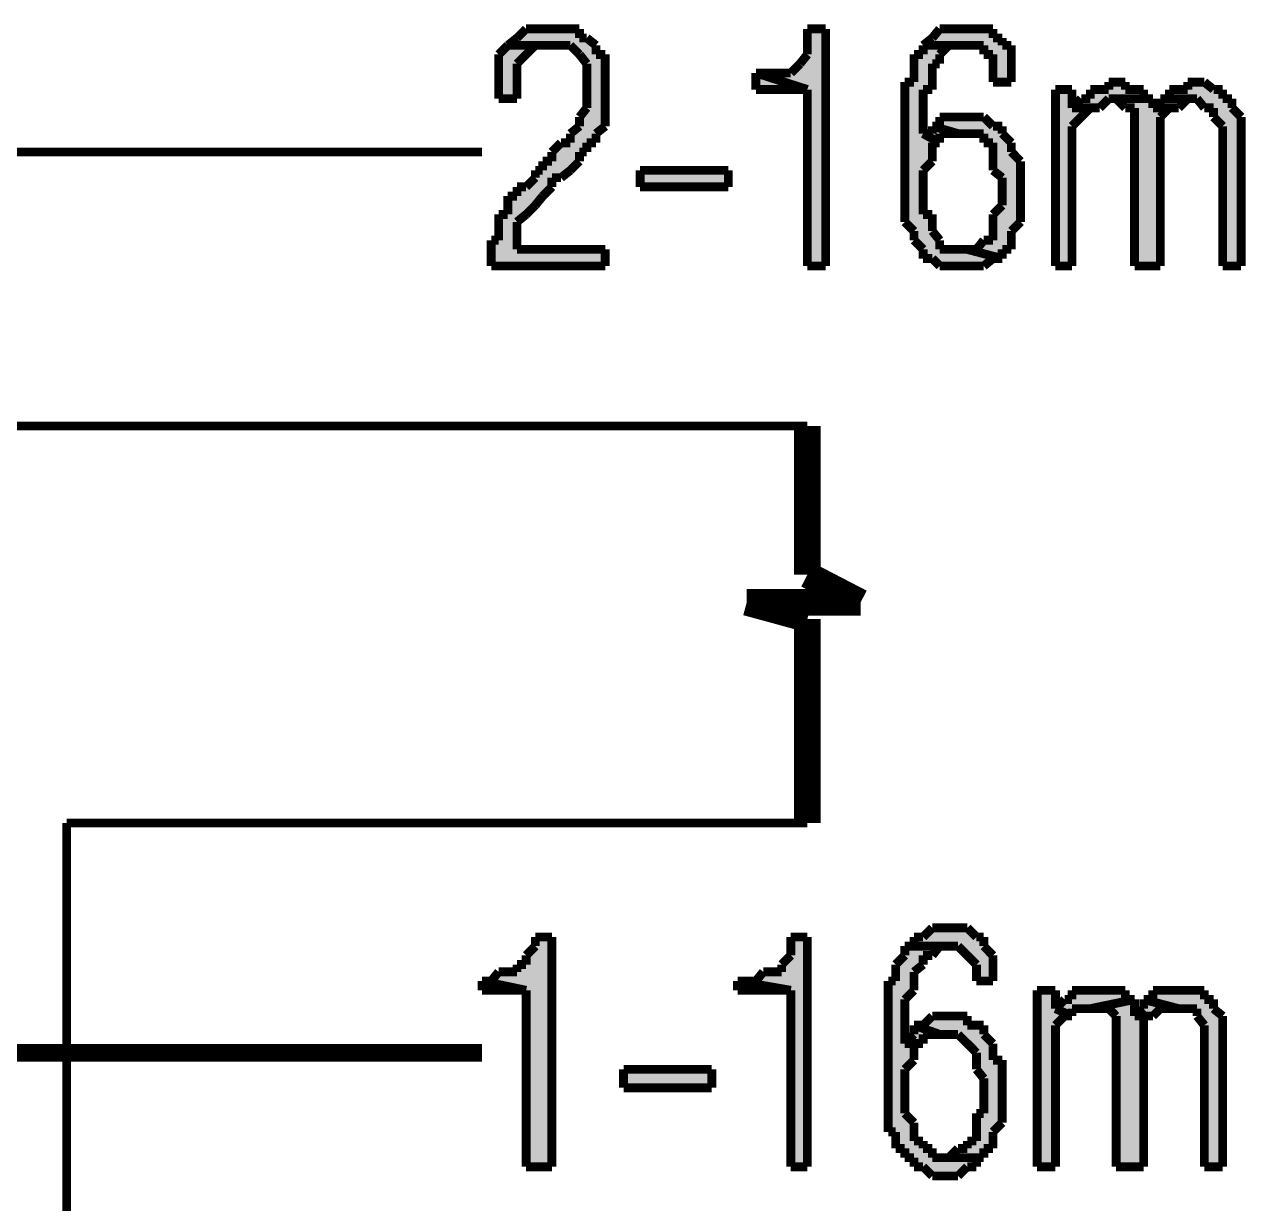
# Model space of a CAD drawing. Header units: millimetres. Extents: x 5 to 350, y 3 to 213.
# Drawn here: x 202.28 to 214, y 168.56 to 179.87 of the extents above; entities that cross this region are included whole.
import ezdxf

# ---------------------------------------------------------------- set-up
doc = ezdxf.new("R2010")
doc.units = ezdxf.units.MM
doc.layers.add('H', color=251, linetype='Continuous')
doc.layers.add('P', color=255, linetype='Continuous')

msp = doc.modelspace()

# ---------------------------------------------------------------- hatches: boundary and pattern name
at = {"layer": 'H', "linetype": 'Continuous'}
for points in [[(206.763, 177.553), (206.763, 177.8), (206.834, 177.8), (206.834, 178.047), (206.922, 178.047), (206.922, 178.223), (207.01, 178.223), (207.01, 178.312), (207.098, 178.312), (207.186, 178.4), (207.186, 178.47), (207.257, 178.47), (207.257, 178.558), (207.345, 178.558), (207.345, 178.647), (207.433, 178.735), (207.522, 178.735), (207.522, 178.823), (207.61, 178.894), (207.61, 178.982), (207.68, 179.07), (207.68, 179.493), (207.522, 179.67), (206.922, 179.67), (207.098, 179.828), (207.61, 179.828), (207.61, 179.74), (207.68, 179.74), (207.768, 179.67), (207.768, 179.582), (207.857, 179.582), (207.857, 178.894), (207.768, 178.823), (207.768, 178.735), (207.68, 178.735), (207.68, 178.647), (207.61, 178.647), (207.61, 178.558), (207.433, 178.4), (207.345, 178.4), (207.345, 178.312), (207.01, 177.976), (207.01, 177.712), (207.857, 177.712), (207.857, 177.553), (206.763, 177.553)], [(209.797, 177.553), (209.797, 179.246), (209.303, 179.405), (209.638, 179.405), (209.797, 179.582), (209.797, 179.828), (209.973, 179.828), (209.973, 177.553), (209.797, 177.553)], [(211.578, 179.317), (211.578, 179.582), (211.49, 179.582), (211.49, 179.67), (210.908, 179.67), (211.067, 179.828), (211.578, 179.828), (211.578, 179.74), (211.667, 179.74), (211.667, 179.67), (211.755, 179.67), (211.755, 179.317), (211.578, 179.317)], [(206.834, 179.158), (206.834, 179.582), (206.922, 179.67), (207.186, 179.67), (207.01, 179.493), (207.01, 179.158), (206.834, 179.158)], [(211.067, 177.553), (210.996, 177.624), (210.908, 177.624), (210.908, 177.712), (210.82, 177.8), (210.82, 177.888), (210.732, 177.976), (210.732, 179.317), (210.82, 179.317), (210.82, 179.582), (210.908, 179.582), (210.908, 179.67), (211.155, 179.67), (211.067, 179.582), (211.067, 179.493), (210.996, 179.493), (210.996, 179.246), (210.908, 179.246), (210.908, 178.823), (211.067, 178.735), (210.996, 178.735), (210.996, 178.558), (210.908, 178.47), (210.908, 178.047), (210.996, 178.047), (210.996, 177.888), (211.067, 177.8), (211.067, 177.712), (211.332, 177.712), (211.667, 177.624), (211.578, 177.624), (211.49, 177.553), (211.067, 177.553)], [(209.303, 179.246), (209.303, 179.405), (209.797, 179.246), (209.303, 179.246)], [(212.337, 179.07), (212.425, 179.158), (212.513, 179.158), (212.513, 179.246), (212.69, 179.246), (212.69, 179.317), (212.848, 179.317), (212.848, 179.246), (213.025, 179.246), (213.025, 179.158), (212.69, 179.158), (212.602, 179.07), (212.337, 179.07)], [(213.783, 177.553), (213.783, 178.894), (213.695, 178.982), (213.695, 179.07), (213.607, 179.07), (213.536, 179.158), (213.272, 179.158), (213.272, 179.246), (213.448, 179.246), (213.448, 179.317), (213.607, 179.317), (213.695, 179.246), (213.783, 179.246), (213.783, 179.158), (213.872, 179.158), (213.872, 179.07), (213.96, 178.982), (213.96, 177.553), (213.783, 177.553)], [(212.178, 177.553), (212.178, 179.246), (212.337, 179.246), (212.337, 179.07), (212.513, 179.07), (212.337, 178.894), (212.337, 177.553), (212.178, 177.553)], [(212.937, 177.553), (212.937, 179.07), (212.848, 179.07), (212.76, 179.158), (213.113, 179.158), (213.113, 179.07), (213.272, 179.07), (213.184, 178.982), (213.184, 177.553), (212.937, 177.553)], [(213.184, 179.07), (213.184, 179.158), (213.448, 179.158), (213.36, 179.07), (213.184, 179.07)], [(211.667, 177.624), (211.332, 177.712), (211.42, 177.712), (211.49, 177.8), (211.578, 177.8), (211.578, 178.047), (211.667, 178.135), (211.667, 178.4), (211.578, 178.47), (211.578, 178.735), (211.49, 178.735), (211.49, 178.823), (211.243, 178.823), (210.996, 178.894), (211.067, 178.894), (211.067, 178.982), (211.49, 178.982), (211.578, 178.894), (211.667, 178.894), (211.667, 178.823), (211.755, 178.735), (211.755, 178.647), (211.843, 178.558), (211.843, 177.976), (211.755, 177.888), (211.755, 177.712), (211.667, 177.712), (211.667, 177.624)], [(211.067, 178.735), (210.908, 178.823), (210.996, 178.823), (210.996, 178.894), (211.243, 178.823), (211.067, 178.823), (211.067, 178.735)], [(208.192, 178.312), (208.192, 178.47), (209.038, 178.47), (209.038, 178.312), (208.192, 178.312)], [(207.098, 168.91), (207.098, 170.603), (206.675, 170.692), (206.763, 170.692), (206.834, 170.78), (207.01, 170.78), (207.01, 170.85), (207.098, 170.85), (207.098, 170.938), (207.186, 171.027), (207.186, 171.115), (207.345, 171.115), (207.345, 168.91), (207.098, 168.91)], [(209.638, 168.91), (209.638, 170.603), (209.127, 170.692), (209.303, 170.692), (209.374, 170.78), (209.55, 170.78), (209.55, 170.85), (209.638, 170.938), (209.638, 171.115), (209.797, 171.115), (209.797, 168.91), (209.638, 168.91)], [(211.42, 170.692), (211.42, 170.85), (211.243, 171.027), (210.82, 171.027), (210.82, 171.115), (210.908, 171.115), (210.996, 171.203), (211.332, 171.203), (211.42, 171.115), (211.49, 171.115), (211.49, 171.027), (211.578, 170.938), (211.578, 170.692), (211.42, 170.692)], [(210.996, 168.822), (210.908, 168.91), (210.82, 168.91), (210.82, 168.998), (210.732, 168.998), (210.732, 169.086), (210.644, 169.086), (210.644, 169.245), (210.573, 169.245), (210.573, 170.692), (210.644, 170.692), (210.644, 170.85), (210.732, 170.938), (210.732, 171.027), (211.067, 171.027), (210.996, 170.938), (210.908, 170.938), (210.908, 170.85), (210.82, 170.78), (210.82, 170.603), (210.732, 170.515), (210.732, 170.092), (210.82, 170.092), (210.82, 169.933), (210.732, 169.845), (210.732, 169.422), (210.82, 169.333), (210.82, 169.157), (210.908, 169.157), (210.908, 169.086), (210.996, 169.086), (210.996, 168.998), (211.42, 168.998), (211.42, 168.91), (211.332, 168.91), (211.243, 168.822), (210.996, 168.822)], [(206.675, 170.603), (206.675, 170.692), (207.098, 170.603), (206.675, 170.603)], [(209.127, 170.603), (209.127, 170.692), (209.638, 170.603), (209.127, 170.603)], [(212.002, 168.91), (212.002, 170.603), (212.178, 170.603), (212.178, 170.427), (212.337, 170.356), (212.266, 170.356), (212.178, 170.268), (212.178, 168.91), (212.002, 168.91)], [(212.337, 170.356), (212.178, 170.427), (212.266, 170.515), (212.337, 170.515), (212.337, 170.603), (212.848, 170.603), (212.848, 170.515), (212.937, 170.515), (212.513, 170.427), (212.337, 170.427), (212.337, 170.356)], [(213.607, 168.91), (213.607, 170.268), (213.536, 170.356), (213.536, 170.427), (213.36, 170.427), (213.025, 170.515), (213.113, 170.515), (213.113, 170.603), (213.607, 170.603), (213.607, 170.515), (213.695, 170.515), (213.695, 170.427), (213.783, 170.356), (213.783, 168.91), (213.607, 168.91)], [(212.76, 168.91), (212.76, 170.356), (212.69, 170.427), (212.513, 170.427), (212.937, 170.515), (212.937, 170.356), (213.025, 170.356), (213.025, 168.91), (212.76, 168.91)], [(212.937, 170.356), (213.025, 170.427), (213.025, 170.515), (213.36, 170.427), (213.184, 170.427), (213.113, 170.356), (212.937, 170.356)], [(211.155, 168.998), (211.243, 169.086), (211.332, 169.086), (211.332, 169.157), (211.42, 169.157), (211.42, 169.422), (211.49, 169.422), (211.49, 169.757), (211.42, 169.845), (211.42, 170.004), (211.243, 170.18), (211.067, 170.18), (210.82, 170.268), (210.908, 170.268), (210.996, 170.356), (211.332, 170.356), (211.332, 170.268), (211.49, 170.268), (211.49, 170.18), (211.578, 170.092), (211.578, 169.933), (211.667, 169.933), (211.667, 169.333), (211.578, 169.245), (211.578, 169.086), (211.49, 169.086), (211.49, 168.998), (211.155, 168.998)], [(210.732, 170.092), (210.82, 170.18), (210.82, 170.268), (211.067, 170.18), (210.908, 170.18), (210.908, 170.092), (210.732, 170.092)], [(208.033, 169.668), (208.033, 169.845), (208.88, 169.845), (208.88, 169.668), (208.033, 169.668)]]:
    msp.add_hatch(color=256, dxfattribs=at).paths.add_polyline_path(points)

# ---------------------------------------------------------------- linework, layer by layer
at = {"layer": 'P'}
for points, const_width in [([(207.01, 179.74), (206.922, 179.67)], 0.085), ([(207.098, 179.828), (207.01, 179.74)], 0.085), ([(207.186, 179.828), (207.098, 179.828)], 0.085), ([(207.257, 179.828), (207.186, 179.828)], 0.085), ([(207.345, 179.828), (207.257, 179.828)], 0.085), ([(207.433, 179.828), (207.345, 179.828)], 0.085), ([(207.522, 179.828), (207.433, 179.828)], 0.085), ([(207.433, 179.828), (207.433, 179.828)], 0.085), ([(207.61, 179.828), (207.522, 179.828)], 0.085), ([(207.61, 179.74), (207.61, 179.828)], 0.085), ([(207.68, 179.74), (207.61, 179.74)], 0.085), ([(207.768, 179.67), (207.68, 179.74)], 0.085), ([(209.973, 179.828), (209.797, 179.828)], 0.085), ([(209.797, 179.828), (209.797, 179.74)], 0.085), ([(209.797, 179.74), (209.797, 179.67)], 0.085), ([(209.973, 177.553), (209.973, 179.828)], 0.085), ([(210.996, 179.74), (210.908, 179.67)], 0.085), ([(211.067, 179.828), (210.996, 179.74)], 0.085), ([(211.155, 179.828), (211.067, 179.828)], 0.085), ([(211.243, 179.828), (211.155, 179.828)], 0.085), ([(211.332, 179.828), (211.243, 179.828)], 0.085), ([(211.42, 179.828), (211.332, 179.828)], 0.085), ([(211.49, 179.828), (211.42, 179.828)], 0.085), ([(211.42, 179.828), (211.42, 179.828)], 0.085), ([(211.578, 179.828), (211.49, 179.828)], 0.085), ([(211.578, 179.74), (211.578, 179.828)], 0.085), ([(211.667, 179.74), (211.578, 179.74)], 0.085), ([(211.667, 179.67), (211.667, 179.74)], 0.085), ([(206.922, 179.67), (206.834, 179.582)], 0.085), ([(207.345, 179.67), (206.922, 179.67)], 0.085), ([(206.922, 179.67), (207.345, 179.67)], 0.085), ([(207.098, 179.582), (207.186, 179.67)], 0.085), ([(207.186, 179.67), (207.257, 179.67)], 0.085), ([(207.257, 179.67), (207.345, 179.67)], 0.085), ([(207.345, 179.67), (207.433, 179.67)], 0.085), ([(207.433, 179.67), (207.522, 179.67)], 0.085), ([(207.522, 179.67), (207.61, 179.582)], 0.085), ([(207.768, 179.582), (207.768, 179.67)], 0.085), ([(209.797, 179.67), (209.797, 179.582)], 0.085), ([(210.908, 179.67), (210.908, 179.582)], 0.085), ([(211.332, 179.67), (210.908, 179.67)], 0.085), ([(210.908, 179.67), (211.332, 179.67)], 0.085), ([(211.067, 179.582), (211.155, 179.67)], 0.085), ([(211.155, 179.67), (211.243, 179.67)], 0.085), ([(211.243, 179.67), (211.332, 179.67)], 0.085), ([(211.332, 179.67), (211.42, 179.67)], 0.085), ([(211.42, 179.67), (211.49, 179.67)], 0.085), ([(211.49, 179.67), (211.49, 179.582)], 0.085), ([(211.755, 179.67), (211.667, 179.67)], 0.085), ([(211.755, 179.582), (211.755, 179.67)], 0.085), ([(206.834, 179.582), (206.834, 179.493)], 0.085), ([(207.01, 179.493), (207.098, 179.582)], 0.085), ([(207.61, 179.582), (207.68, 179.493)], 0.085), ([(207.857, 179.582), (207.768, 179.582)], 0.085), ([(207.857, 179.493), (207.857, 179.582)], 0.085), ([(209.797, 179.582), (209.726, 179.493)], 0.085), ([(210.908, 179.582), (210.82, 179.582)], 0.085), ([(210.82, 179.582), (210.82, 179.493)], 0.085), ([(211.067, 179.493), (211.067, 179.582)], 0.085), ([(211.49, 179.582), (211.578, 179.582)], 0.085), ([(211.578, 179.582), (211.578, 179.493)], 0.085), ([(211.755, 179.493), (211.755, 179.582)], 0.085), ([(206.834, 179.493), (206.834, 179.405)], 0.085), ([(206.834, 179.405), (206.834, 179.317)], 0.085), ([(207.01, 179.405), (207.01, 179.493)], 0.085), ([(207.01, 179.317), (207.01, 179.405)], 0.085), ([(207.68, 179.493), (207.68, 179.405)], 0.085), ([(207.68, 179.405), (207.68, 179.317)], 0.085), ([(207.857, 179.405), (207.857, 179.493)], 0.085), ([(207.857, 179.317), (207.857, 179.405)], 0.085), ([(209.303, 179.405), (209.303, 179.246)], 0.085), ([(209.797, 179.246), (209.303, 179.405)], 0.085), ([(209.374, 179.405), (209.303, 179.405)], 0.085), ([(209.303, 179.405), (209.797, 179.246)], 0.085), ([(209.462, 179.405), (209.374, 179.405)], 0.085), ([(209.55, 179.405), (209.462, 179.405)], 0.085), ([(209.638, 179.405), (209.55, 179.405)], 0.085), ([(209.726, 179.493), (209.638, 179.405)], 0.085), ([(210.82, 179.493), (210.82, 179.405)], 0.085), ([(210.82, 179.405), (210.82, 179.317)], 0.085), ([(210.996, 179.405), (210.996, 179.493)], 0.085), ([(210.996, 179.493), (211.067, 179.493)], 0.085), ([(210.996, 179.317), (210.996, 179.405)], 0.085), ([(211.578, 179.493), (211.578, 179.405)], 0.085), ([(211.578, 179.405), (211.578, 179.317)], 0.085), ([(211.755, 179.405), (211.755, 179.493)], 0.085), ([(211.755, 179.317), (211.755, 179.405)], 0.085), ([(206.834, 179.317), (206.834, 179.246)], 0.085), ([(207.01, 179.246), (207.01, 179.317)], 0.085), ([(207.68, 179.317), (207.68, 179.246)], 0.085), ([(207.857, 179.246), (207.857, 179.317)], 0.085), ([(210.82, 179.317), (210.732, 179.317)], 0.085), ([(210.732, 179.317), (210.732, 179.246)], 0.085), ([(210.996, 179.246), (210.996, 179.317)], 0.085), ([(211.578, 179.317), (211.755, 179.317)], 0.085), ([(212.76, 179.317), (212.69, 179.317)], 0.085), ([(212.69, 179.317), (212.69, 179.246)], 0.085), ([(212.848, 179.317), (212.76, 179.317)], 0.085), ([(212.848, 179.246), (212.848, 179.317)], 0.085), ([(213.536, 179.317), (213.448, 179.317)], 0.085), ([(213.448, 179.317), (213.448, 179.246)], 0.085), ([(213.607, 179.317), (213.536, 179.317)], 0.085), ([(213.695, 179.246), (213.607, 179.317)], 0.085), ([(206.834, 179.246), (206.834, 179.158)], 0.085), ([(206.834, 179.158), (207.01, 179.158)], 0.085), ([(207.01, 179.158), (207.01, 179.246)], 0.085), ([(207.68, 179.246), (207.68, 179.158)], 0.085), ([(207.68, 179.158), (207.68, 179.07)], 0.085), ([(207.857, 179.158), (207.857, 179.246)], 0.085), ([(207.857, 179.07), (207.857, 179.158)], 0.085), ([(209.303, 179.246), (209.374, 179.246)], 0.085), ([(209.374, 179.246), (209.462, 179.246)], 0.085), ([(209.462, 179.246), (209.55, 179.246)], 0.085), ([(209.55, 179.246), (209.638, 179.246)], 0.085), ([(209.638, 179.246), (209.726, 179.246)], 0.085), ([(209.726, 179.246), (209.797, 179.246)], 0.085), ([(209.797, 179.246), (209.797, 177.553)], 0.085), ([(210.732, 179.246), (210.732, 179.158)], 0.085), ([(210.732, 179.158), (210.732, 179.07)], 0.085), ([(210.908, 179.158), (210.908, 179.246)], 0.085), ([(210.908, 179.246), (210.996, 179.246)], 0.085), ([(210.908, 179.07), (210.908, 179.158)], 0.085), ([(212.337, 179.246), (212.178, 179.246)], 0.085), ([(212.178, 179.246), (212.178, 177.553)], 0.085), ([(212.337, 179.07), (212.337, 179.246)], 0.085), ([(212.425, 179.158), (212.337, 179.07)], 0.085), ([(212.513, 179.158), (212.425, 179.158)], 0.085), ([(212.602, 179.246), (212.513, 179.246)], 0.085), ([(212.513, 179.246), (212.513, 179.158)], 0.085), ([(212.69, 179.246), (212.602, 179.246)], 0.085), ([(212.602, 179.07), (212.69, 179.158)], 0.085), ([(213.113, 179.158), (212.69, 179.158)], 0.085), ([(212.69, 179.158), (212.76, 179.158)], 0.085), ([(212.69, 179.158), (213.113, 179.158)], 0.085), ([(212.76, 179.158), (212.848, 179.07)], 0.085), ([(212.937, 179.246), (212.848, 179.246)], 0.085), ([(213.025, 179.246), (212.937, 179.246)], 0.085), ([(213.025, 179.158), (213.025, 179.246)], 0.085), ([(213.113, 179.158), (213.025, 179.158)], 0.085), ([(213.113, 179.07), (213.113, 179.158)], 0.085), ([(213.184, 179.158), (213.184, 179.07)], 0.085), ([(213.536, 179.158), (213.184, 179.158)], 0.085), ([(213.272, 179.158), (213.184, 179.158)], 0.085), ([(213.184, 179.158), (213.536, 179.158)], 0.085), ([(213.36, 179.246), (213.272, 179.246)], 0.085), ([(213.272, 179.246), (213.272, 179.158)], 0.085), ([(213.448, 179.246), (213.36, 179.246)], 0.085), ([(213.36, 179.07), (213.448, 179.158)], 0.085), ([(213.448, 179.158), (213.536, 179.158)], 0.085), ([(213.536, 179.158), (213.607, 179.07)], 0.085), ([(213.783, 179.246), (213.695, 179.246)], 0.085), ([(213.783, 179.158), (213.783, 179.246)], 0.085), ([(213.872, 179.158), (213.783, 179.158)], 0.085), ([(213.872, 179.07), (213.872, 179.158)], 0.085), ([(207.68, 179.07), (207.61, 178.982)], 0.085), ([(207.857, 178.982), (207.857, 179.07)], 0.085), ([(210.732, 179.07), (210.732, 178.982)], 0.085), ([(210.908, 178.982), (210.908, 179.07)], 0.085), ([(212.513, 179.07), (212.337, 179.07)], 0.085), ([(212.337, 179.07), (212.513, 179.07)], 0.085), ([(212.425, 178.982), (212.513, 179.07)], 0.085), ([(212.513, 179.07), (212.602, 179.07)], 0.085), ([(212.848, 179.07), (212.937, 179.07)], 0.085), ([(212.937, 179.07), (212.937, 178.982)], 0.085), ([(213.272, 179.07), (213.113, 179.07)], 0.085), ([(213.113, 179.07), (213.113, 179.07)], 0.085), ([(213.184, 179.07), (213.113, 179.07)], 0.085), ([(213.113, 179.07), (213.272, 179.07)], 0.085), ([(213.184, 178.982), (213.272, 179.07)], 0.085), ([(213.272, 179.07), (213.36, 179.07)], 0.085), ([(213.607, 179.07), (213.695, 179.07)], 0.085), ([(213.695, 179.07), (213.695, 178.982)], 0.085), ([(213.96, 178.982), (213.872, 179.07)], 0.085), ([(207.61, 178.982), (207.61, 178.894)], 0.085), ([(207.857, 178.894), (207.857, 178.982)], 0.085), ([(210.732, 178.982), (210.732, 178.894)], 0.085), ([(210.908, 178.894), (210.908, 178.982)], 0.085), ([(211.155, 178.982), (211.067, 178.982)], 0.085), ([(211.067, 178.982), (211.067, 178.894)], 0.085), ([(211.243, 178.982), (211.155, 178.982)], 0.085), ([(211.332, 178.982), (211.243, 178.982)], 0.085), ([(211.42, 178.982), (211.332, 178.982)], 0.085), ([(211.332, 178.982), (211.332, 178.982)], 0.085), ([(211.49, 178.982), (211.42, 178.982)], 0.085), ([(211.578, 178.894), (211.49, 178.982)], 0.085), ([(212.337, 178.894), (212.425, 178.982)], 0.085), ([(212.937, 178.982), (212.937, 178.894)], 0.085), ([(213.184, 178.894), (213.184, 178.982)], 0.085), ([(213.695, 178.982), (213.783, 178.894)], 0.085), ([(213.96, 178.894), (213.96, 178.982)], 0.085), ([(207.61, 178.894), (207.522, 178.823)], 0.085), ([(207.522, 178.823), (207.522, 178.735)], 0.085), ([(207.768, 178.823), (207.857, 178.894)], 0.085), ([(207.768, 178.735), (207.768, 178.823)], 0.085), ([(210.732, 178.894), (210.732, 178.823)], 0.085), ([(210.732, 178.823), (210.732, 178.735)], 0.085), ([(210.908, 178.823), (210.908, 178.894)], 0.085), ([(210.996, 178.823), (210.908, 178.823)], 0.085), ([(210.908, 178.823), (211.067, 178.735)], 0.085), ([(211.067, 178.735), (210.908, 178.823)], 0.085), ([(210.996, 178.894), (210.996, 178.823)], 0.085), ([(211.243, 178.823), (210.996, 178.894)], 0.085), ([(211.067, 178.894), (210.996, 178.894)], 0.085), ([(210.996, 178.894), (211.243, 178.823)], 0.085), ([(211.067, 178.735), (211.067, 178.823)], 0.085), ([(211.067, 178.823), (211.155, 178.823)], 0.085), ([(211.155, 178.823), (211.243, 178.823)], 0.085), ([(211.243, 178.823), (211.243, 178.823)], 0.085), ([(211.243, 178.823), (211.332, 178.823)], 0.085), ([(211.332, 178.823), (211.42, 178.823)], 0.085), ([(211.42, 178.823), (211.49, 178.823)], 0.085), ([(211.49, 178.823), (211.49, 178.735)], 0.085), ([(211.667, 178.894), (211.578, 178.894)], 0.085), ([(211.667, 178.823), (211.667, 178.894)], 0.085), ([(211.755, 178.735), (211.667, 178.823)], 0.085), ([(212.337, 178.823), (212.337, 178.894)], 0.085), ([(212.337, 177.553), (212.337, 178.823)], 0.085), ([(212.937, 178.894), (212.937, 178.823)], 0.085), ([(212.937, 178.823), (212.937, 178.735)], 0.085), ([(213.184, 178.823), (213.184, 178.894)], 0.085), ([(213.184, 177.553), (213.184, 178.823)], 0.085), ([(213.783, 178.894), (213.783, 178.823)], 0.085), ([(213.783, 178.823), (213.783, 178.735)], 0.085), ([(213.96, 178.823), (213.96, 178.894)], 0.085), ([(213.96, 178.735), (213.96, 178.823)], 0.085), ([(207.433, 178.735), (207.345, 178.647)], 0.085), ([(207.522, 178.735), (207.433, 178.735)], 0.085), ([(207.68, 178.647), (207.68, 178.735)], 0.085), ([(207.68, 178.735), (207.768, 178.735)], 0.085), ([(210.732, 178.735), (210.732, 178.647)], 0.085), ([(210.996, 178.647), (210.996, 178.735)], 0.085), ([(210.996, 178.735), (211.067, 178.735)], 0.085), ([(211.49, 178.735), (211.578, 178.735)], 0.085), ([(211.578, 178.735), (211.578, 178.647)], 0.085), ([(211.755, 178.647), (211.755, 178.735)], 0.085), ([(212.937, 178.735), (212.937, 177.553)], 0.085), ([(213.783, 178.735), (213.783, 177.553)], 0.085), ([(213.96, 177.553), (213.96, 178.735)], 0.085), ([(198.79, 178.647), (206.675, 178.647)], 0.085), ([(207.345, 178.647), (207.345, 178.558)], 0.085), ([(207.61, 178.558), (207.61, 178.647)], 0.085), ([(207.61, 178.647), (207.68, 178.647)], 0.085), ([(210.732, 178.647), (210.732, 178.558)], 0.085), ([(210.996, 178.558), (210.996, 178.647)], 0.085), ([(211.578, 178.647), (211.578, 178.558)], 0.085), ([(211.843, 178.558), (211.755, 178.647)], 0.085), ([(207.257, 178.47), (207.186, 178.47)], 0.085), ([(207.186, 178.47), (207.186, 178.4)], 0.085), ([(207.345, 178.558), (207.257, 178.558)], 0.085), ([(207.257, 178.558), (207.257, 178.47)], 0.085), ([(207.433, 178.4), (207.522, 178.47)], 0.085), ([(207.522, 178.47), (207.61, 178.558)], 0.085), ([(208.192, 178.312), (208.192, 178.47)], 0.085), ([(208.192, 178.47), (209.038, 178.47)], 0.085), ([(209.038, 178.47), (209.038, 178.312)], 0.085), ([(210.732, 178.558), (210.732, 178.47)], 0.085), ([(210.732, 178.47), (210.732, 178.4)], 0.085), ([(210.908, 178.47), (210.996, 178.558)], 0.085), ([(210.908, 178.4), (210.908, 178.47)], 0.085), ([(211.578, 178.558), (211.578, 178.47)], 0.085), ([(211.578, 178.47), (211.667, 178.4)], 0.085), ([(211.843, 178.47), (211.843, 178.558)], 0.085), ([(211.843, 178.4), (211.843, 178.47)], 0.085), ([(207.186, 178.4), (207.098, 178.312)], 0.085), ([(207.345, 178.312), (207.345, 178.4)], 0.085), ([(207.345, 178.4), (207.433, 178.4)], 0.085), ([(210.732, 178.4), (210.732, 178.312)], 0.085), ([(210.908, 178.312), (210.908, 178.4)], 0.085), ([(211.667, 178.4), (211.667, 178.312)], 0.085), ([(211.843, 178.312), (211.843, 178.4)], 0.085), ([(207.01, 178.223), (206.922, 178.223)], 0.085), ([(206.922, 178.223), (206.922, 178.135)], 0.085), ([(207.098, 178.312), (207.01, 178.312)], 0.085), ([(207.01, 178.312), (207.01, 178.223)], 0.085), ([(207.186, 178.135), (207.257, 178.223)], 0.085), ([(207.257, 178.223), (207.345, 178.312)], 0.085), ([(209.038, 178.312), (208.192, 178.312)], 0.085), ([(208.192, 178.312), (208.192, 178.312)], 0.085), ([(210.732, 178.312), (210.732, 178.223)], 0.085), ([(210.732, 178.223), (210.732, 178.135)], 0.085), ([(210.908, 178.223), (210.908, 178.312)], 0.085), ([(210.908, 178.135), (210.908, 178.223)], 0.085), ([(211.667, 178.312), (211.667, 178.223)], 0.085), ([(211.667, 178.223), (211.667, 178.135)], 0.085), ([(211.843, 178.223), (211.843, 178.312)], 0.085), ([(211.843, 178.135), (211.843, 178.223)], 0.085), ([(206.922, 178.135), (206.922, 178.047)], 0.085), ([(207.098, 178.047), (207.186, 178.135)], 0.085), ([(210.732, 178.135), (210.732, 178.047)], 0.085), ([(210.908, 178.047), (210.908, 178.135)], 0.085), ([(211.667, 178.135), (211.578, 178.047)], 0.085), ([(211.843, 178.047), (211.843, 178.135)], 0.085), ([(206.922, 178.047), (206.834, 178.047)], 0.085), ([(206.834, 178.047), (206.834, 177.976)], 0.085), ([(207.01, 177.976), (207.098, 178.047)], 0.085), ([(210.732, 178.047), (210.732, 177.976)], 0.085), ([(210.996, 178.047), (210.908, 178.047)], 0.085), ([(210.996, 177.976), (210.996, 178.047)], 0.085), ([(211.578, 178.047), (211.578, 177.976)], 0.085), ([(211.843, 177.976), (211.843, 178.047)], 0.085), ([(206.834, 177.976), (206.834, 177.888)], 0.085), ([(206.834, 177.888), (206.834, 177.8)], 0.085), ([(207.01, 177.888), (207.01, 177.976)], 0.085), ([(207.01, 177.8), (207.01, 177.888)], 0.085), ([(210.732, 177.976), (210.82, 177.888)], 0.085), ([(210.82, 177.888), (210.82, 177.8)], 0.085), ([(210.996, 177.888), (210.996, 177.976)], 0.085), ([(211.067, 177.8), (210.996, 177.888)], 0.085), ([(211.578, 177.976), (211.578, 177.888)], 0.085), ([(211.578, 177.888), (211.578, 177.8)], 0.085), ([(211.755, 177.888), (211.843, 177.976)], 0.085), ([(211.755, 177.8), (211.755, 177.888)], 0.085), ([(206.834, 177.8), (206.763, 177.8)], 0.085), ([(206.763, 177.8), (206.763, 177.712)], 0.085), ([(207.01, 177.712), (207.01, 177.8)], 0.085), ([(210.82, 177.8), (210.908, 177.712)], 0.085), ([(211.067, 177.712), (211.067, 177.8)], 0.085), ([(211.49, 177.8), (211.42, 177.712)], 0.085), ([(211.578, 177.8), (211.49, 177.8)], 0.085), ([(211.755, 177.712), (211.755, 177.8)], 0.085), ([(206.763, 177.712), (206.763, 177.624)], 0.085), ([(207.857, 177.712), (207.01, 177.712)], 0.085), ([(207.857, 177.553), (207.857, 177.712)], 0.085), ([(210.908, 177.712), (210.908, 177.624)], 0.085), ([(211.155, 177.712), (211.067, 177.712)], 0.085), ([(211.243, 177.712), (211.155, 177.712)], 0.085), ([(211.332, 177.712), (211.243, 177.712)], 0.085), ([(211.42, 177.712), (211.332, 177.712)], 0.085), ([(211.332, 177.712), (211.667, 177.624)], 0.085), ([(211.667, 177.624), (211.332, 177.712)], 0.085), ([(211.667, 177.624), (211.667, 177.712)], 0.085), ([(211.667, 177.712), (211.755, 177.712)], 0.085), ([(206.763, 177.624), (206.763, 177.553)], 0.085), ([(206.763, 177.553), (207.857, 177.553)], 0.085), ([(209.797, 177.553), (209.973, 177.553)], 0.085), ([(210.908, 177.624), (210.996, 177.624)], 0.085), ([(210.996, 177.624), (211.067, 177.553)], 0.085), ([(211.067, 177.553), (211.155, 177.553)], 0.085), ([(211.155, 177.553), (211.243, 177.553)], 0.085), ([(211.243, 177.553), (211.332, 177.553)], 0.085), ([(211.332, 177.553), (211.42, 177.553)], 0.085), ([(211.42, 177.553), (211.49, 177.553)], 0.085), ([(211.49, 177.553), (211.578, 177.624)], 0.085), ([(211.578, 177.624), (211.667, 177.624)], 0.085), ([(212.178, 177.553), (212.337, 177.553)], 0.085), ([(212.937, 177.553), (213.184, 177.553)], 0.085), ([(213.783, 177.553), (213.96, 177.553)], 0.085), ([(209.797, 176.018), (188.807, 176.018)], 0.085), ([(209.797, 174.59), (209.797, 176.018)], 0.254), ([(210.308, 174.325), (209.797, 174.59)], 0.254), ([(209.797, 174.166), (209.215, 174.325)], 0.254), ([(209.215, 174.325), (210.308, 174.325)], 0.254), ([(209.797, 172.208), (209.797, 174.166)], 0.254), ([(202.688, 160.778), (202.688, 172.208)], 0.085), ([(209.797, 172.208), (202.688, 172.208)], 0.085), ([(210.996, 171.203), (210.908, 171.115)], 0.085), ([(211.067, 171.203), (210.996, 171.203)], 0.085), ([(211.155, 171.203), (211.067, 171.203)], 0.085), ([(211.243, 171.203), (211.155, 171.203)], 0.085), ([(211.332, 171.203), (211.243, 171.203)], 0.085), ([(211.243, 171.203), (211.243, 171.203)], 0.085), ([(211.42, 171.115), (211.332, 171.203)], 0.085), ([(207.345, 171.115), (207.186, 171.115)], 0.085), ([(207.186, 171.115), (207.186, 171.027)], 0.085), ([(207.345, 168.91), (207.345, 171.115)], 0.085), ([(209.797, 171.115), (209.638, 171.115)], 0.085), ([(209.638, 171.115), (209.638, 171.027)], 0.085), ([(209.797, 168.91), (209.797, 171.115)], 0.085), ([(210.908, 171.115), (210.82, 171.115)], 0.085), ([(210.82, 171.115), (210.82, 171.027)], 0.085), ([(211.49, 171.115), (211.42, 171.115)], 0.085), ([(211.49, 171.027), (211.49, 171.115)], 0.085), ([(207.186, 171.027), (207.098, 170.938)], 0.085), ([(209.638, 171.027), (209.638, 170.938)], 0.085), ([(210.82, 171.027), (210.732, 171.027)], 0.085), ([(210.732, 171.027), (210.732, 170.938)], 0.085), ([(211.155, 171.027), (210.82, 171.027)], 0.085), ([(210.82, 171.027), (211.155, 171.027)], 0.085), ([(210.996, 170.938), (211.067, 171.027)], 0.085), ([(211.067, 171.027), (211.155, 171.027)], 0.085), ([(211.155, 171.027), (211.243, 171.027)], 0.085), ([(211.243, 171.027), (211.332, 170.938)], 0.085), ([(211.578, 170.938), (211.49, 171.027)], 0.085), ([(207.098, 170.85), (207.01, 170.85)], 0.085), ([(207.01, 170.85), (207.01, 170.78)], 0.085), ([(207.098, 170.938), (207.098, 170.85)], 0.085), ([(209.638, 170.938), (209.55, 170.85)], 0.085), ([(209.55, 170.85), (209.55, 170.78)], 0.085), ([(210.732, 170.938), (210.644, 170.85)], 0.085), ([(210.644, 170.85), (210.644, 170.78)], 0.085), ([(210.82, 170.78), (210.908, 170.85)], 0.085), ([(210.908, 170.85), (210.908, 170.938)], 0.085), ([(210.908, 170.938), (210.996, 170.938)], 0.085), ([(211.332, 170.938), (211.42, 170.85)], 0.085), ([(211.42, 170.85), (211.42, 170.78)], 0.085), ([(211.578, 170.85), (211.578, 170.938)], 0.085), ([(211.578, 170.78), (211.578, 170.85)], 0.085), ([(206.834, 170.78), (206.763, 170.692)], 0.085), ([(206.922, 170.78), (206.834, 170.78)], 0.085), ([(207.01, 170.78), (206.922, 170.78)], 0.085), ([(209.374, 170.78), (209.303, 170.692)], 0.085), ([(209.462, 170.78), (209.374, 170.78)], 0.085), ([(209.55, 170.78), (209.462, 170.78)], 0.085), ([(210.644, 170.78), (210.644, 170.692)], 0.085), ([(210.82, 170.692), (210.82, 170.78)], 0.085), ([(211.42, 170.78), (211.42, 170.692)], 0.085), ([(211.578, 170.692), (211.578, 170.78)], 0.085), ([(206.675, 170.692), (206.675, 170.603)], 0.085), ([(207.098, 170.603), (206.675, 170.692)], 0.085), ([(206.763, 170.692), (206.675, 170.692)], 0.085), ([(206.675, 170.692), (207.098, 170.603)], 0.085), ([(206.675, 170.603), (206.763, 170.603)], 0.085), ([(206.763, 170.603), (206.834, 170.603)], 0.085), ([(206.834, 170.603), (206.922, 170.603)], 0.085), ([(206.922, 170.603), (207.01, 170.603)], 0.085), ([(207.01, 170.603), (207.098, 170.603)], 0.085), ([(207.098, 170.603), (207.098, 170.603)], 0.085), ([(207.098, 170.603), (207.098, 168.91)], 0.085), ([(209.127, 170.692), (209.127, 170.603)], 0.085), ([(209.638, 170.603), (209.127, 170.692)], 0.085), ([(209.215, 170.692), (209.127, 170.692)], 0.085), ([(209.127, 170.692), (209.638, 170.603)], 0.085), ([(209.127, 170.603), (209.215, 170.603)], 0.085), ([(209.303, 170.692), (209.215, 170.692)], 0.085), ([(209.215, 170.603), (209.303, 170.603)], 0.085), ([(209.303, 170.603), (209.374, 170.603)], 0.085), ([(209.374, 170.603), (209.462, 170.603)], 0.085), ([(209.462, 170.603), (209.55, 170.603)], 0.085), ([(209.55, 170.603), (209.638, 170.603)], 0.085), ([(209.638, 170.603), (209.638, 168.91)], 0.085), ([(210.644, 170.692), (210.573, 170.692)], 0.085), ([(210.573, 170.692), (210.573, 170.603)], 0.085), ([(210.573, 170.603), (210.573, 170.515)], 0.085), ([(210.732, 170.515), (210.82, 170.603)], 0.085), ([(210.82, 170.603), (210.82, 170.692)], 0.085), ([(211.42, 170.692), (211.578, 170.692)], 0.085), ([(212.178, 170.603), (212.002, 170.603)], 0.085), ([(212.002, 170.603), (212.002, 168.91)], 0.085), ([(212.178, 170.427), (212.178, 170.603)], 0.085), ([(212.425, 170.603), (212.337, 170.603)], 0.085), ([(212.337, 170.603), (212.337, 170.515)], 0.085), ([(212.513, 170.603), (212.425, 170.603)], 0.085), ([(212.602, 170.603), (212.513, 170.603)], 0.085), ([(212.69, 170.603), (212.602, 170.603)], 0.085), ([(212.76, 170.603), (212.69, 170.603)], 0.085), ([(212.69, 170.603), (212.69, 170.603)], 0.085), ([(212.848, 170.603), (212.76, 170.603)], 0.085), ([(212.848, 170.515), (212.848, 170.603)], 0.085), ([(213.184, 170.603), (213.113, 170.603)], 0.085), ([(213.113, 170.603), (213.113, 170.515)], 0.085), ([(213.272, 170.603), (213.184, 170.603)], 0.085), ([(213.36, 170.603), (213.272, 170.603)], 0.085), ([(213.448, 170.603), (213.36, 170.603)], 0.085), ([(213.536, 170.603), (213.448, 170.603)], 0.085), ([(213.607, 170.603), (213.536, 170.603)], 0.085), ([(213.607, 170.515), (213.607, 170.603)], 0.085), ([(210.573, 170.515), (210.573, 170.427)], 0.085), ([(210.732, 170.427), (210.732, 170.515)], 0.085), ([(212.266, 170.515), (212.178, 170.427)], 0.085), ([(212.337, 170.515), (212.266, 170.515)], 0.085), ([(212.937, 170.515), (212.513, 170.427)], 0.085), ([(212.513, 170.427), (212.937, 170.515)], 0.085), ([(212.937, 170.515), (212.848, 170.515)], 0.085), ([(212.937, 170.427), (212.937, 170.515)], 0.085), ([(213.025, 170.515), (213.025, 170.427)], 0.085), ([(213.36, 170.427), (213.025, 170.515)], 0.085), ([(213.113, 170.515), (213.025, 170.515)], 0.085), ([(213.025, 170.515), (213.36, 170.427)], 0.085), ([(213.695, 170.515), (213.607, 170.515)], 0.085), ([(213.695, 170.427), (213.695, 170.515)], 0.085), ([(210.573, 170.427), (210.573, 170.356)], 0.085), ([(210.732, 170.356), (210.732, 170.427)], 0.085), ([(212.337, 170.356), (212.178, 170.427)], 0.085), ([(212.178, 170.427), (212.337, 170.356)], 0.085), ([(212.337, 170.356), (212.337, 170.427)], 0.085), ([(212.337, 170.427), (212.425, 170.427)], 0.085), ([(212.425, 170.427), (212.513, 170.427)], 0.085), ([(212.513, 170.427), (212.602, 170.427)], 0.085), ([(212.602, 170.427), (212.69, 170.427)], 0.085), ([(212.69, 170.427), (212.76, 170.356)], 0.085), ([(212.937, 170.356), (212.937, 170.427)], 0.085), ([(213.025, 170.427), (212.937, 170.356)], 0.085), ([(213.113, 170.356), (213.184, 170.427)], 0.085), ([(213.184, 170.427), (213.272, 170.427)], 0.085), ([(213.272, 170.427), (213.36, 170.427)], 0.085), ([(213.36, 170.427), (213.448, 170.427)], 0.085), ([(213.448, 170.427), (213.536, 170.427)], 0.085), ([(213.536, 170.427), (213.536, 170.356)], 0.085), ([(213.783, 170.356), (213.695, 170.427)], 0.085), ([(210.573, 170.356), (210.573, 170.268)], 0.085), ([(210.573, 170.268), (210.573, 170.18)], 0.085), ([(210.732, 170.268), (210.732, 170.356)], 0.085), ([(210.732, 170.18), (210.732, 170.268)], 0.085), ([(210.82, 170.268), (210.82, 170.18)], 0.085), ([(211.067, 170.18), (210.82, 170.268)], 0.085), ([(210.908, 170.268), (210.82, 170.268)], 0.085), ([(210.82, 170.268), (211.067, 170.18)], 0.085), ([(210.996, 170.356), (210.908, 170.268)], 0.085), ([(211.067, 170.356), (210.996, 170.356)], 0.085), ([(211.155, 170.356), (211.067, 170.356)], 0.085), ([(211.243, 170.356), (211.155, 170.356)], 0.085), ([(211.155, 170.356), (211.155, 170.356)], 0.085), ([(211.332, 170.356), (211.243, 170.356)], 0.085), ([(211.332, 170.268), (211.332, 170.356)], 0.085), ([(211.42, 170.268), (211.332, 170.268)], 0.085), ([(211.49, 170.268), (211.42, 170.268)], 0.085), ([(211.49, 170.18), (211.49, 170.268)], 0.085), ([(212.178, 170.268), (212.266, 170.356)], 0.085), ([(212.178, 170.18), (212.178, 170.268)], 0.085), ([(212.266, 170.356), (212.337, 170.356)], 0.085), ([(212.76, 170.356), (212.76, 170.268)], 0.085), ([(212.76, 170.268), (212.76, 170.18)], 0.085), ([(213.113, 170.356), (212.937, 170.356)], 0.085), ([(212.937, 170.356), (213.113, 170.356)], 0.085), ([(213.025, 170.268), (213.025, 170.356)], 0.085), ([(213.025, 170.356), (213.113, 170.356)], 0.085), ([(213.025, 170.18), (213.025, 170.268)], 0.085), ([(213.536, 170.356), (213.607, 170.268)], 0.085), ([(213.607, 170.268), (213.607, 170.18)], 0.085), ([(213.783, 170.268), (213.783, 170.356)], 0.085), ([(213.783, 170.18), (213.783, 170.268)], 0.085), ([(210.573, 170.18), (210.573, 170.092)], 0.085), ([(210.82, 170.18), (210.732, 170.092)], 0.085), ([(210.732, 170.092), (210.732, 170.18)], 0.085), ([(210.908, 170.092), (210.908, 170.18)], 0.085), ([(210.908, 170.18), (210.996, 170.18)], 0.085), ([(210.996, 170.18), (211.067, 170.18)], 0.085), ([(211.067, 170.18), (211.067, 170.18)], 0.085), ([(211.067, 170.18), (211.155, 170.18)], 0.085), ([(211.155, 170.18), (211.243, 170.18)], 0.085), ([(211.243, 170.18), (211.332, 170.092)], 0.085), ([(211.578, 170.092), (211.49, 170.18)], 0.085), ([(212.178, 168.91), (212.178, 170.18)], 0.085), ([(212.76, 170.18), (212.76, 170.092)], 0.085), ([(213.025, 168.91), (213.025, 170.18)], 0.085), ([(213.607, 170.18), (213.607, 170.092)], 0.085), ([(213.783, 170.092), (213.783, 170.18)], 0.085), ([(198.878, 170.004), (206.675, 170.004)], 0.169), ([(210.573, 170.092), (210.573, 170.004)], 0.085), ([(210.732, 170.092), (210.908, 170.092)], 0.085), ([(210.908, 170.092), (210.732, 170.092)], 0.085), ([(210.82, 170.004), (210.82, 170.092)], 0.085), ([(210.82, 170.092), (210.908, 170.092)], 0.085), ([(211.332, 170.092), (211.42, 170.004)], 0.085), ([(211.578, 170.004), (211.578, 170.092)], 0.085), ([(212.76, 170.092), (212.76, 170.004)], 0.085), ([(213.607, 170.092), (213.607, 170.004)], 0.085), ([(213.783, 168.91), (213.783, 170.092)], 0.085), ([(210.573, 170.004), (210.573, 169.933)], 0.085), ([(210.573, 169.933), (210.573, 169.845)], 0.085), ([(210.732, 169.845), (210.82, 169.933)], 0.085), ([(210.82, 169.933), (210.82, 170.004)], 0.085), ([(211.42, 170.004), (211.42, 169.933)], 0.085), ([(211.42, 169.933), (211.42, 169.845)], 0.085), ([(211.578, 169.933), (211.578, 170.004)], 0.085), ([(211.667, 169.933), (211.578, 169.933)], 0.085), ([(211.667, 169.845), (211.667, 169.933)], 0.085), ([(212.76, 170.004), (212.76, 168.91)], 0.085), ([(213.607, 170.004), (213.607, 168.91)], 0.085), ([(208.033, 169.668), (208.033, 169.845)], 0.085), ([(208.033, 169.845), (208.88, 169.845)], 0.085), ([(208.88, 169.845), (208.88, 169.668)], 0.085), ([(210.573, 169.845), (210.573, 169.757)], 0.085), ([(210.732, 169.757), (210.732, 169.845)], 0.085), ([(211.42, 169.845), (211.49, 169.757)], 0.085), ([(211.667, 169.757), (211.667, 169.845)], 0.085), ([(208.88, 169.668), (208.033, 169.668)], 0.085), ([(208.033, 169.668), (208.033, 169.668)], 0.085), ([(210.573, 169.757), (210.573, 169.668)], 0.085), ([(210.573, 169.668), (210.573, 169.58)], 0.085), ([(210.732, 169.668), (210.732, 169.757)], 0.085), ([(210.732, 169.58), (210.732, 169.668)], 0.085), ([(211.49, 169.757), (211.49, 169.668)], 0.085), ([(211.49, 169.668), (211.49, 169.58)], 0.085), ([(211.667, 169.668), (211.667, 169.757)], 0.085), ([(211.667, 169.58), (211.667, 169.668)], 0.085), ([(210.573, 169.58), (210.573, 169.51)], 0.085), ([(210.732, 169.51), (210.732, 169.58)], 0.085), ([(211.49, 169.58), (211.49, 169.51)], 0.085), ([(211.667, 169.51), (211.667, 169.58)], 0.085), ([(210.573, 169.51), (210.573, 169.422)], 0.085), ([(210.732, 169.422), (210.732, 169.51)], 0.085), ([(211.49, 169.51), (211.49, 169.422)], 0.085), ([(211.667, 169.422), (211.667, 169.51)], 0.085), ([(210.573, 169.422), (210.573, 169.333)], 0.085), ([(210.573, 169.333), (210.573, 169.245)], 0.085), ([(210.82, 169.333), (210.732, 169.422)], 0.085), ([(210.82, 169.245), (210.82, 169.333)], 0.085), ([(211.49, 169.422), (211.42, 169.422)], 0.085), ([(211.42, 169.422), (211.42, 169.333)], 0.085), ([(211.42, 169.333), (211.42, 169.245)], 0.085), ([(211.578, 169.245), (211.667, 169.333)], 0.085), ([(211.667, 169.333), (211.667, 169.422)], 0.085), ([(210.573, 169.245), (210.644, 169.245)], 0.085), ([(210.644, 169.245), (210.644, 169.157)], 0.085), ([(210.82, 169.157), (210.82, 169.245)], 0.085), ([(211.42, 169.245), (211.42, 169.157)], 0.085), ([(211.578, 169.157), (211.578, 169.245)], 0.085), ([(210.644, 169.157), (210.644, 169.086)], 0.085), ([(210.644, 169.086), (210.732, 169.086)], 0.085), ([(210.732, 169.086), (210.732, 168.998)], 0.085), ([(210.908, 169.157), (210.82, 169.157)], 0.085), ([(210.908, 169.086), (210.908, 169.157)], 0.085), ([(210.996, 169.086), (210.908, 169.086)], 0.085), ([(210.996, 168.998), (210.996, 169.086)], 0.085), ([(211.243, 169.086), (211.155, 168.998)], 0.085), ([(211.332, 169.086), (211.243, 169.086)], 0.085), ([(211.42, 169.157), (211.332, 169.157)], 0.085), ([(211.332, 169.157), (211.332, 169.086)], 0.085), ([(211.49, 168.998), (211.49, 169.086)], 0.085), ([(211.49, 169.086), (211.578, 169.086)], 0.085), ([(211.578, 169.086), (211.578, 169.157)], 0.085), ([(210.732, 168.998), (210.82, 168.998)], 0.085), ([(210.82, 168.998), (210.82, 168.91)], 0.085), ([(211.067, 168.998), (210.996, 168.998)], 0.085), ([(211.155, 168.998), (211.067, 168.998)], 0.085), ([(211.155, 168.998), (211.49, 168.998)], 0.085), ([(211.49, 168.998), (211.155, 168.998)], 0.085), ([(211.42, 168.91), (211.42, 168.998)], 0.085), ([(211.42, 168.998), (211.49, 168.998)], 0.085), ([(207.098, 168.91), (207.345, 168.91)], 0.085), ([(209.638, 168.91), (209.797, 168.91)], 0.085), ([(210.82, 168.91), (210.908, 168.91)], 0.085), ([(210.908, 168.91), (210.996, 168.822)], 0.085), ([(211.243, 168.822), (211.332, 168.91)], 0.085), ([(211.332, 168.91), (211.42, 168.91)], 0.085), ([(212.002, 168.91), (212.178, 168.91)], 0.085), ([(212.76, 168.91), (213.025, 168.91)], 0.085), ([(213.607, 168.91), (213.783, 168.91)], 0.085), ([(210.996, 168.822), (211.067, 168.822)], 0.085), ([(211.067, 168.822), (211.155, 168.822)], 0.085), ([(211.155, 168.822), (211.243, 168.822)], 0.085)]:
    msp.add_lwpolyline(points, dxfattribs=dict(at, const_width=const_width))

doc.saveas('drawing.dxf')
